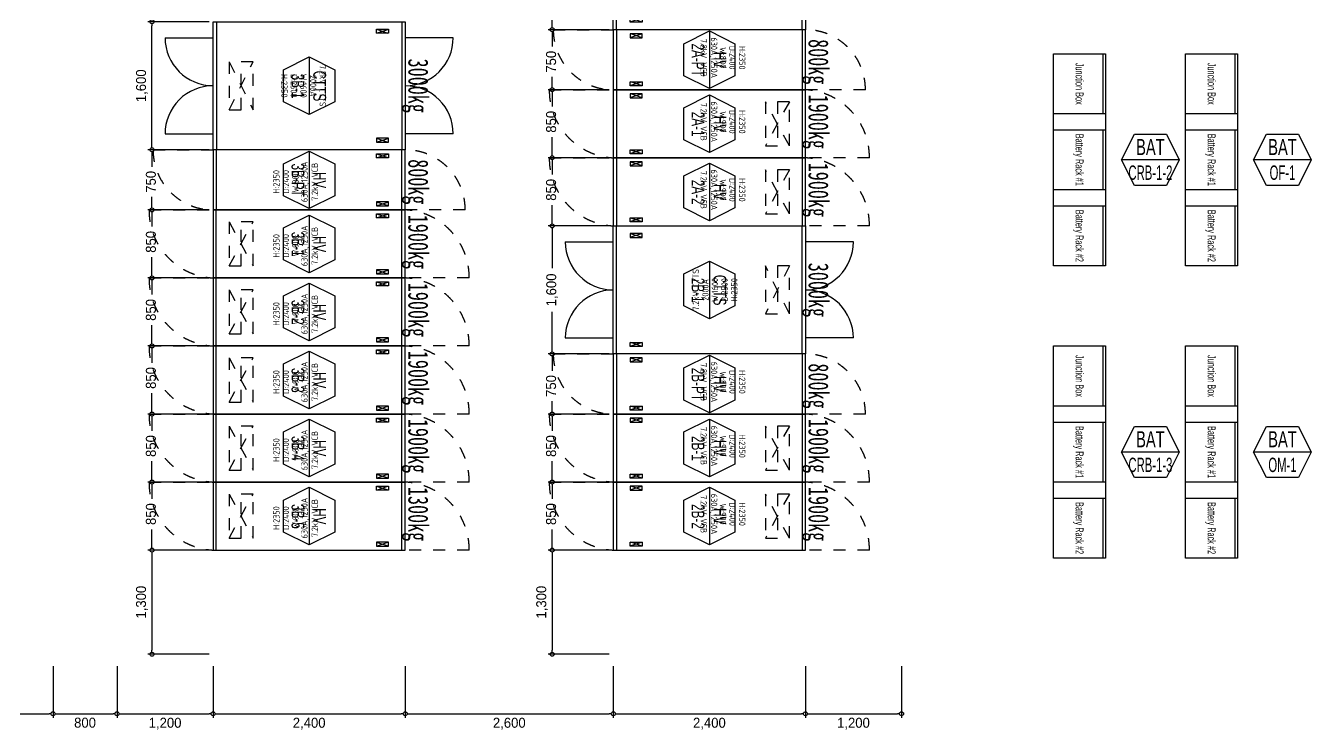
# Model space of a CAD drawing. Header units: millimetres. Extents: x 89978 to 501025, y -351975 to 837171.
# Drawn here: x 144813 to 160874, y -245645 to -236845 of the extents above; entities that cross this region are included whole.
import ezdxf
from ezdxf.enums import TextEntityAlignment as Align

# ---------------------------------------------------------------- set-up
doc = ezdxf.new("R2010")
doc.units = ezdxf.units.MM
doc.header["$LTSCALE"] = 150
doc.linetypes.add('D1', pattern=[3, 1, -1, 1])
doc.layers.get('Defpoints').update_dxf_attribs({"color": 150})
for name, color, linetype in [('------00 Switch Gear', 3, 'Continuous'), ('------00 Switch Gear_Number', 1, 'Continuous'), ('-----36 Dimension', 1, 'Continuous'), ('20251030_전기하중검토', 241, 'Continuous'), ('e-panel-name', 7, 'Continuous')]:
    doc.layers.add(name, color=color, linetype=linetype)
doc.layers.add('NOPLOT', color=191, linetype='Continuous', plot=False)
doc.styles.add('dd', font='')
doc.styles.add('ELEC', font='')
doc.styles.add('Gtx', font='')
doc.styles.add('WD', font='isocp2.shx', dxfattribs={"height": 75, "bigfont": 'whgtxt.shx'})
doc.styles.get('dd').set_extended_font_data('DotumChe')
doc.styles.get('ELEC').set_extended_font_data('Dotum')
doc.styles.get('Gtx').set_extended_font_data('Dotum')
doc.dimstyles.new('ELEC', dxfattribs={"dimscale": 100, "dimtxt": 2, "dimasz": 1, "dimexe": 2, "dimexo": 1, "dimgap": 1, "dimtad": 1, "dimdec": 0, "dimrnd": 0.25, "dimzin": 9, "dimdsep": 32, "dimlunit": 6, "dimtxsty": 'ELEC', "dimblk": 'Z_DOT', "dimcen": 3, "dimclrd": 7, "dimclre": 7, "dimclrt": 3, "dimadec": 0, "dimazin": 0, "dimtfac": 1, "dimtdec": 0, "dimtix": 1, "dimtmove": 2, "dimatfit": 1, "dimfxl": 1, "dimarcsym": 0})

# ---------------------------------------------------------------- blocks, each defined once
blk = doc.blocks.new('A$C2e8f9a8b')
at = {"color": 0}
blk.add_line((30, 750), (30, 0), dxfattribs=at)
blk.add_lwpolyline([(650, 0), (0, 0), (0, 750), (650, 750)], close=True, dxfattribs=at)
blk = doc.blocks.new('1600X2400')
at = {"layer": '------00 Switch Gear', "linetype": 'Continuous'}
for p, q in [((-2360, 855), (-2360, 1600)), ((-42, 0), (-42, 1600)), ((-2360, 0), (-2360, 855))]:
    blk.add_line(p, q, dxfattribs=at)
at = {"layer": '------00 Switch Gear', "linetype": 'D1'}
for p, q in [((-2040, 1505), (-2190, 1455)), ((-2040, 1455), (-2190, 1505)), ((-2040, 95), (-2190, 145)), ((-2040, 145), (-2190, 95))]:
    blk.add_line(p, q, dxfattribs=at)
at = {"layer": '------00 Switch Gear'}
blk.add_lwpolyline([(0, 1600), (0, 0), (-2400, 0), (-2400, 1600)], close=True, dxfattribs=at)
at = {"layer": '------00 Switch Gear', "linetype": 'D1'}
for points in [[(-2190, 1505), (-2190, 1455), (-2040, 1455), (-2040, 1505)], [(-2190, 95), (-2190, 145), (-2040, 145), (-2040, 95)]]:
    blk.add_lwpolyline(points, close=True, dxfattribs=at)
at = {"layer": 'NOPLOT', "linetype": 'ByBlock'}
for p, q in [((-3000, 1400), (-2400, 1400)), ((600, 1400), (0, 1400)), ((-3000, 200), (-2400, 200)), ((600, 200), (0, 200))]:
    blk.add_line(p, q, dxfattribs=at)
for centre, start, end in [((-2400, 1400), 180, 270), ((0, 1400), 270, 0), ((-2400, 200), 90, 180), ((0, 200), 0, 90)]:
    blk.add_arc(centre, 600, start, end, dxfattribs=at)
blk = doc.blocks.new('_DOTBLANK')
at = {"color": 0, "linetype": 'ByBlock'}
blk.add_line((-0.5, 0), (-1, 0), dxfattribs=at)
blk.add_circle((0, 0), 0.5, dxfattribs=at)
blk = doc.blocks.new('*D822')
at = {"layer": '-----36 Dimension', "color": 0, "lineweight": -2, "transparency": 16777216}
for p, q in [((147104, -238395), (146340, -238395)), ((146390, -238445), (146390, -238606)), ((146390, -239095), (146390, -238984)), ((147104, -239145), (146340, -239145))]:
    blk.add_line(p, q, dxfattribs=at)
at = {"layer": 'Defpoints', "color": 0, "transparency": 16777216}
for p in [(147154, -238395), (146390, -239145), (147154, -239145)]:
    blk.add_point(p, dxfattribs=at)
at = {"layer": '-----36 Dimension', "color": 0, "lineweight": -2, "transparency": 16777216, "xscale": 50, "yscale": 50, "zscale": 50}
for p, rotation in [((146390, -238395), 90), ((146390, -239145), 270)]:
    blk.add_blockref('_DOTBLANK', p, dxfattribs=dict(at, rotation=rotation))
at = {"layer": '-----36 Dimension', "color": 0, "transparency": 16777216, "insert": (146377, -238795), "char_height": 125, "attachment_point": 5, "rotation": 90, "style": 'Gtx'}
blk.add_mtext('750', dxfattribs=at)
blk = doc.blocks.new('Z_DOT')
for p, q in [((-2, 0), (2, 0)), ((0, -2), (0, 2))]:
    blk.add_line(p, q)
for radius in [2.5, 1.25]:
    blk.add_circle((0, 0), radius)
blk = doc.blocks.new('750X2400')
at = {"layer": '------00 Switch Gear'}
for p, q in [((-2360, 750), (-2360, 0)), ((-42, 750), (-42, 0))]:
    blk.add_line(p, q, dxfattribs=at)
at = {"layer": '------00 Switch Gear', "linetype": 'D1'}
for p, q in [((-2040, 700), (-2190, 650)), ((-2040, 650), (-2190, 700)), ((-2040, 50), (-2190, 100)), ((-2040, 100), (-2190, 50))]:
    blk.add_line(p, q, dxfattribs=at)
at = {"layer": '------00 Switch Gear'}
blk.add_lwpolyline([(-2400, 750), (-2400, 0), (0, 0), (0, 750)], close=True, dxfattribs=at)
at = {"layer": '------00 Switch Gear', "linetype": 'D1'}
for points in [[(-2190, 700), (-2190, 650), (-2040, 650), (-2040, 700)], [(-2190, 50), (-2190, 100), (-2040, 100), (-2040, 50)]]:
    blk.add_lwpolyline(points, close=True, dxfattribs=at)
at = {"layer": 'NOPLOT', "linetype": 'D1'}
for p, q in [((-3150, 750), (-2400, 750)), ((750, 0), (0, 0))]:
    blk.add_line(p, q, dxfattribs=at)
for centre, start, end in [((-2400, 750), 180, 270), ((0, 0), 0, 90)]:
    blk.add_arc(centre, 750, start, end, dxfattribs=at)
blk = doc.blocks.new('*D828')
at = {"layer": '-----36 Dimension', "color": 0, "lineweight": -2, "transparency": 16777216}
for p, q in [((152104, -235295), (151340, -235295)), ((151390, -235345), (151390, -235823)), ((151390, -236845), (151390, -236367)), ((152104, -236895), (151340, -236895))]:
    blk.add_line(p, q, dxfattribs=at)
at = {"layer": 'Defpoints', "color": 0, "transparency": 16777216}
for p in [(152154, -235295), (151390, -236895), (152154, -236895)]:
    blk.add_point(p, dxfattribs=at)
at = {"layer": '-----36 Dimension', "color": 0, "lineweight": -2, "transparency": 16777216, "xscale": 50, "yscale": 50, "zscale": 50}
for p, rotation in [((151390, -235295), 90), ((151390, -236895), 270)]:
    blk.add_blockref('_DOTBLANK', p, dxfattribs=dict(at, rotation=rotation))
at = {"layer": '-----36 Dimension', "color": 0, "transparency": 16777216, "insert": (151390, -236095), "char_height": 125, "attachment_point": 5, "rotation": 90, "style": 'Gtx'}
blk.add_mtext('1,600', dxfattribs=at)
blk = doc.blocks.new('*D829')
at = {"layer": '-----36 Dimension', "color": 0, "lineweight": -2, "transparency": 16777216}
for p, q in [((152104, -236895), (151340, -236895)), ((151390, -236945), (151390, -237106)), ((151390, -237595), (151390, -237484)), ((152104, -237645), (151340, -237645))]:
    blk.add_line(p, q, dxfattribs=at)
at = {"layer": 'Defpoints', "color": 0, "transparency": 16777216}
for p in [(152154, -236895), (151390, -237645), (152154, -237645)]:
    blk.add_point(p, dxfattribs=at)
at = {"layer": '-----36 Dimension', "color": 0, "lineweight": -2, "transparency": 16777216, "xscale": 50, "yscale": 50, "zscale": 50}
for p, rotation in [((151390, -236895), 90), ((151390, -237645), 270)]:
    blk.add_blockref('_DOTBLANK', p, dxfattribs=dict(at, rotation=rotation))
at = {"layer": '-----36 Dimension', "color": 0, "transparency": 16777216, "insert": (151377, -237295), "char_height": 125, "attachment_point": 5, "rotation": 90, "style": 'Gtx'}
blk.add_mtext('750', dxfattribs=at)
blk = doc.blocks.new('*D707')
at = {"layer": '-----36 Dimension', "color": 0, "lineweight": -2, "transparency": 16777216}
for p, q in [((152104, -239345), (151340, -239345)), ((151390, -239395), (151390, -239873)), ((151390, -240895), (151390, -240417)), ((152104, -240945), (151340, -240945))]:
    blk.add_line(p, q, dxfattribs=at)
at = {"layer": 'Defpoints', "color": 0, "transparency": 16777216}
for p in [(152154, -239345), (151390, -240945), (152154, -240945)]:
    blk.add_point(p, dxfattribs=at)
at = {"layer": '-----36 Dimension', "color": 0, "lineweight": -2, "transparency": 16777216, "xscale": 50, "yscale": 50, "zscale": 50}
for p, rotation in [((151390, -239345), 90), ((151390, -240945), 270)]:
    blk.add_blockref('_DOTBLANK', p, dxfattribs=dict(at, rotation=rotation))
at = {"layer": '-----36 Dimension', "color": 0, "transparency": 16777216, "insert": (151390, -240145), "char_height": 125, "attachment_point": 5, "rotation": 90, "style": 'Gtx'}
blk.add_mtext('1,600', dxfattribs=at)
blk = doc.blocks.new('*D708')
at = {"layer": '-----36 Dimension', "color": 0, "lineweight": -2, "transparency": 16777216}
for p, q in [((152104, -240945), (151340, -240945)), ((151390, -240995), (151390, -241156)), ((151390, -241645), (151390, -241534)), ((152104, -241695), (151340, -241695))]:
    blk.add_line(p, q, dxfattribs=at)
at = {"layer": 'Defpoints', "color": 0, "transparency": 16777216}
for p in [(152154, -240945), (151390, -241695), (152154, -241695)]:
    blk.add_point(p, dxfattribs=at)
at = {"layer": '-----36 Dimension', "color": 0, "lineweight": -2, "transparency": 16777216, "xscale": 50, "yscale": 50, "zscale": 50}
for p, rotation in [((151390, -240945), 90), ((151390, -241695), 270)]:
    blk.add_blockref('_DOTBLANK', p, dxfattribs=dict(at, rotation=rotation))
at = {"layer": '-----36 Dimension', "color": 0, "transparency": 16777216, "insert": (151377, -241345), "char_height": 125, "attachment_point": 5, "rotation": 90, "style": 'Gtx'}
blk.add_mtext('750', dxfattribs=at)
blk = doc.blocks.new('*D729')
at = {"layer": '-----36 Dimension', "color": 0, "lineweight": -2, "transparency": 16777216}
for p, q in [((143154, -244845), (143154, -245489)), ((145154, -244845), (145154, -245489)), ((143204, -245439), (145104, -245439))]:
    blk.add_line(p, q, dxfattribs=at)
at = {"layer": 'Defpoints', "color": 0, "transparency": 16777216}
for p in [(143154, -243595), (145154, -243595), (145154, -245439)]:
    blk.add_point(p, dxfattribs=at)
at = {"layer": '-----36 Dimension', "color": 0, "lineweight": -2, "transparency": 16777216, "xscale": 50, "yscale": 50, "zscale": 50, "rotation": 180}
blk.add_blockref('_DOTBLANK', (143154, -245439), dxfattribs=at)
at = {"layer": '-----36 Dimension', "color": 0, "lineweight": -2, "transparency": 16777216, "xscale": 50, "yscale": 50, "zscale": 50}
blk.add_blockref('_DOTBLANK', (145154, -245439), dxfattribs=at)
at = {"layer": '-----36 Dimension', "color": 0, "transparency": 16777216, "insert": (144154, -245563), "char_height": 125, "attachment_point": 5, "style": 'Gtx'}
blk.add_mtext('2,000', dxfattribs=at)
blk = doc.blocks.new('*D730')
at = {"layer": '-----36 Dimension', "color": 0, "lineweight": -2, "transparency": 16777216}
for p, q in [((145154, -244845), (145154, -245489)), ((145954, -244845), (145954, -245489)), ((145204, -245439), (145904, -245439))]:
    blk.add_line(p, q, dxfattribs=at)
at = {"layer": 'Defpoints', "color": 0, "transparency": 16777216}
for p in [(145154, -243595), (145954, -243595), (145954, -245439)]:
    blk.add_point(p, dxfattribs=at)
at = {"layer": '-----36 Dimension', "color": 0, "lineweight": -2, "transparency": 16777216, "xscale": 50, "yscale": 50, "zscale": 50, "rotation": 180}
blk.add_blockref('_DOTBLANK', (145154, -245439), dxfattribs=at)
at = {"layer": '-----36 Dimension', "color": 0, "lineweight": -2, "transparency": 16777216, "xscale": 50, "yscale": 50, "zscale": 50}
blk.add_blockref('_DOTBLANK', (145954, -245439), dxfattribs=at)
at = {"layer": '-----36 Dimension', "color": 0, "transparency": 16777216, "insert": (145554, -245551), "char_height": 125, "attachment_point": 5, "style": 'Gtx'}
blk.add_mtext('800', dxfattribs=at)
blk = doc.blocks.new('*D731')
at = {"layer": '-----36 Dimension', "color": 0, "lineweight": -2, "transparency": 16777216}
for p, q in [((145954, -244845), (145954, -245489)), ((147154, -244845), (147154, -245489)), ((146004, -245439), (147104, -245439))]:
    blk.add_line(p, q, dxfattribs=at)
at = {"layer": 'Defpoints', "color": 0, "transparency": 16777216}
for p in [(145954, -243595), (147154, -243595), (147154, -245439)]:
    blk.add_point(p, dxfattribs=at)
at = {"layer": '-----36 Dimension', "color": 0, "lineweight": -2, "transparency": 16777216, "xscale": 50, "yscale": 50, "zscale": 50, "rotation": 180}
blk.add_blockref('_DOTBLANK', (145954, -245439), dxfattribs=at)
at = {"layer": '-----36 Dimension', "color": 0, "lineweight": -2, "transparency": 16777216, "xscale": 50, "yscale": 50, "zscale": 50}
blk.add_blockref('_DOTBLANK', (147154, -245439), dxfattribs=at)
at = {"layer": '-----36 Dimension', "color": 0, "transparency": 16777216, "insert": (146554, -245563), "char_height": 125, "attachment_point": 5, "style": 'Gtx'}
blk.add_mtext('1,200', dxfattribs=at)
blk = doc.blocks.new('*D732')
at = {"layer": '-----36 Dimension', "color": 0, "lineweight": -2, "transparency": 16777216}
for p, q in [((147154, -244845), (147154, -245489)), ((149554, -244845), (149554, -245489)), ((147204, -245439), (149504, -245439))]:
    blk.add_line(p, q, dxfattribs=at)
at = {"layer": 'Defpoints', "color": 0, "transparency": 16777216}
for p in [(147154, -243595), (149554, -243595), (149554, -245439)]:
    blk.add_point(p, dxfattribs=at)
at = {"layer": '-----36 Dimension', "color": 0, "lineweight": -2, "transparency": 16777216, "xscale": 50, "yscale": 50, "zscale": 50, "rotation": 180}
blk.add_blockref('_DOTBLANK', (147154, -245439), dxfattribs=at)
at = {"layer": '-----36 Dimension', "color": 0, "lineweight": -2, "transparency": 16777216, "xscale": 50, "yscale": 50, "zscale": 50}
blk.add_blockref('_DOTBLANK', (149554, -245439), dxfattribs=at)
at = {"layer": '-----36 Dimension', "color": 0, "transparency": 16777216, "insert": (148354, -245563), "char_height": 125, "attachment_point": 5, "style": 'Gtx'}
blk.add_mtext('2,400', dxfattribs=at)
blk = doc.blocks.new('*D733')
at = {"layer": '-----36 Dimension', "color": 0, "lineweight": -2, "transparency": 16777216}
for p, q in [((149554, -244845), (149554, -245489)), ((152154, -244845), (152154, -245489)), ((149604, -245439), (152104, -245439))]:
    blk.add_line(p, q, dxfattribs=at)
at = {"layer": 'Defpoints', "color": 0, "transparency": 16777216}
for p in [(149554, -243595), (152154, -243595), (152154, -245439)]:
    blk.add_point(p, dxfattribs=at)
at = {"layer": '-----36 Dimension', "color": 0, "lineweight": -2, "transparency": 16777216, "xscale": 50, "yscale": 50, "zscale": 50, "rotation": 180}
blk.add_blockref('_DOTBLANK', (149554, -245439), dxfattribs=at)
at = {"layer": '-----36 Dimension', "color": 0, "lineweight": -2, "transparency": 16777216, "xscale": 50, "yscale": 50, "zscale": 50}
blk.add_blockref('_DOTBLANK', (152154, -245439), dxfattribs=at)
at = {"layer": '-----36 Dimension', "color": 0, "transparency": 16777216, "insert": (150854, -245563), "char_height": 125, "attachment_point": 5, "style": 'Gtx'}
blk.add_mtext('2,600', dxfattribs=at)
blk = doc.blocks.new('*D734')
at = {"layer": '-----36 Dimension', "color": 0, "lineweight": -2, "transparency": 16777216}
for p, q in [((152154, -244845), (152154, -245489)), ((154554, -244845), (154554, -245489)), ((152204, -245439), (154504, -245439))]:
    blk.add_line(p, q, dxfattribs=at)
at = {"layer": 'Defpoints', "color": 0, "transparency": 16777216}
for p in [(152154, -243595), (154554, -243595), (154554, -245439)]:
    blk.add_point(p, dxfattribs=at)
at = {"layer": '-----36 Dimension', "color": 0, "lineweight": -2, "transparency": 16777216, "xscale": 50, "yscale": 50, "zscale": 50, "rotation": 180}
blk.add_blockref('_DOTBLANK', (152154, -245439), dxfattribs=at)
at = {"layer": '-----36 Dimension', "color": 0, "lineweight": -2, "transparency": 16777216, "xscale": 50, "yscale": 50, "zscale": 50}
blk.add_blockref('_DOTBLANK', (154554, -245439), dxfattribs=at)
at = {"layer": '-----36 Dimension', "color": 0, "transparency": 16777216, "insert": (153354, -245563), "char_height": 125, "attachment_point": 5, "style": 'Gtx'}
blk.add_mtext('2,400', dxfattribs=at)
blk = doc.blocks.new('*D735')
at = {"layer": '-----36 Dimension', "color": 0, "lineweight": -2, "transparency": 16777216}
for p, q in [((154554, -244845), (154554, -245489)), ((155754, -244845), (155754, -245489)), ((154604, -245439), (155704, -245439))]:
    blk.add_line(p, q, dxfattribs=at)
at = {"layer": 'Defpoints', "color": 0, "transparency": 16777216}
for p in [(154554, -243595), (155754, -243595), (155754, -245439)]:
    blk.add_point(p, dxfattribs=at)
at = {"layer": '-----36 Dimension', "color": 0, "lineweight": -2, "transparency": 16777216, "xscale": 50, "yscale": 50, "zscale": 50, "rotation": 180}
blk.add_blockref('_DOTBLANK', (154554, -245439), dxfattribs=at)
at = {"layer": '-----36 Dimension', "color": 0, "lineweight": -2, "transparency": 16777216, "xscale": 50, "yscale": 50, "zscale": 50}
blk.add_blockref('_DOTBLANK', (155754, -245439), dxfattribs=at)
at = {"layer": '-----36 Dimension', "color": 0, "transparency": 16777216, "insert": (155154, -245563), "char_height": 125, "attachment_point": 5, "style": 'Gtx'}
blk.add_mtext('1,200', dxfattribs=at)
blk = doc.blocks.new('*D882')
at = {"layer": '-----36 Dimension', "color": 0, "lineweight": -2, "transparency": 16777216}
for p, q in [((147104, -236795), (146340, -236795)), ((146390, -238345), (146390, -236845)), ((147104, -238395), (146340, -238395))]:
    blk.add_line(p, q, dxfattribs=at)
at = {"layer": 'Defpoints', "color": 0, "transparency": 16777216}
for p in [(146390, -236795), (147154, -236795), (147154, -238395)]:
    blk.add_point(p, dxfattribs=at)
at = {"layer": '-----36 Dimension', "color": 0, "lineweight": -2, "transparency": 16777216, "xscale": 50, "yscale": 50, "zscale": 50}
for p, rotation in [((146390, -236795), 90), ((146390, -238395), 270)]:
    blk.add_blockref('_DOTBLANK', p, dxfattribs=dict(at, rotation=rotation))
at = {"layer": '-----36 Dimension', "color": 0, "transparency": 16777216, "insert": (146265, -237595), "char_height": 125, "attachment_point": 5, "rotation": 90, "style": 'Gtx'}
blk.add_mtext('1,600', dxfattribs=at)
blk = doc.blocks.new('*D752')
at = {"layer": '-----36 Dimension', "color": 0, "lineweight": -2, "transparency": 16777216}
for p, q in [((147104, -243395), (146340, -243395)), ((146390, -243445), (146390, -244645)), ((147104, -244695), (146340, -244695))]:
    blk.add_line(p, q, dxfattribs=at)
at = {"layer": 'Defpoints', "color": 0, "transparency": 16777216}
for p in [(147154, -243395), (146390, -244695), (147154, -244695)]:
    blk.add_point(p, dxfattribs=at)
at = {"layer": '-----36 Dimension', "color": 0, "lineweight": -2, "transparency": 16777216, "xscale": 50, "yscale": 50, "zscale": 50}
for p, rotation in [((146390, -243395), 90), ((146390, -244695), 270)]:
    blk.add_blockref('_DOTBLANK', p, dxfattribs=dict(at, rotation=rotation))
at = {"layer": '-----36 Dimension', "color": 0, "transparency": 16777216, "insert": (146265, -244045), "char_height": 125, "attachment_point": 5, "rotation": 90, "style": 'Gtx'}
blk.add_mtext('1,300', dxfattribs=at)
blk = doc.blocks.new('*D753')
at = {"layer": '-----36 Dimension', "color": 0, "lineweight": -2, "transparency": 16777216}
for p, q in [((152104, -243395), (151340, -243395)), ((151390, -243445), (151390, -244645)), ((152104, -244695), (151340, -244695))]:
    blk.add_line(p, q, dxfattribs=at)
at = {"layer": 'Defpoints', "color": 0, "transparency": 16777216}
for p in [(152154, -243395), (151390, -244695), (152154, -244695)]:
    blk.add_point(p, dxfattribs=at)
at = {"layer": '-----36 Dimension', "color": 0, "lineweight": -2, "transparency": 16777216, "xscale": 50, "yscale": 50, "zscale": 50}
for p, rotation in [((151390, -243395), 90), ((151390, -244695), 270)]:
    blk.add_blockref('_DOTBLANK', p, dxfattribs=dict(at, rotation=rotation))
at = {"layer": '-----36 Dimension', "color": 0, "transparency": 16777216, "insert": (151265, -244045), "char_height": 125, "attachment_point": 5, "rotation": 90, "style": 'Gtx'}
blk.add_mtext('1,300', dxfattribs=at)
blk = doc.blocks.new('850X2400')
at = {"layer": '------00 Switch Gear'}
for p, q in [((-2360, 850), (-2360, 0)), ((-40, 850), (-40, 0))]:
    blk.add_line(p, q, dxfattribs=at)
at = {"layer": '------00 Switch Gear', "linetype": 'D1'}
for p, q in [((-2040, 800), (-2190, 750)), ((-2040, 750), (-2190, 800)), ((-2040, 50), (-2190, 100)), ((-2040, 100), (-2190, 50))]:
    blk.add_line(p, q, dxfattribs=at)
at = {"layer": '------00 Switch Gear'}
blk.add_lwpolyline([(-2400, 850), (-2400, 0), (0, 0), (0, 850)], close=True, dxfattribs=at)
at = {"layer": '------00 Switch Gear', "linetype": 'D1'}
for points in [[(-2190, 800), (-2190, 750), (-2040, 750), (-2040, 800)], [(-2190, 50), (-2190, 100), (-2040, 100), (-2040, 50)]]:
    blk.add_lwpolyline(points, close=True, dxfattribs=at)
at = {"layer": 'NOPLOT', "linetype": 'D1'}
for p, q in [((-3200, 850), (-2400, 850)), ((800, 0), (0, 0))]:
    blk.add_line(p, q, dxfattribs=at)
for centre, start, end in [((-2356, 843), 179.5156, 267.013), ((-44, 7), 359.5156, 87.013)]:
    blk.add_arc(centre, 844, start, end, dxfattribs=at)
blk = doc.blocks.new('*D2985')
at = {"layer": '-----36 Dimension', "color": 0, "lineweight": -2, "transparency": 16777216}
for p, q in [((152104, -238495), (151340, -238495)), ((151390, -238545), (151390, -238704)), ((151390, -239295), (151390, -239086)), ((152104, -239345), (151340, -239345))]:
    blk.add_line(p, q, dxfattribs=at)
at = {"layer": 'Defpoints', "color": 0, "transparency": 16777216}
for p in [(152154, -238495), (151390, -239345), (152154, -239345)]:
    blk.add_point(p, dxfattribs=at)
at = {"layer": '-----36 Dimension', "color": 0, "lineweight": -2, "transparency": 16777216, "xscale": 50, "yscale": 50, "zscale": 50}
for p, rotation in [((151390, -238495), 90), ((151390, -239345), 270)]:
    blk.add_blockref('_DOTBLANK', p, dxfattribs=dict(at, rotation=rotation))
at = {"layer": '-----36 Dimension', "color": 0, "transparency": 16777216, "insert": (151377, -238895), "char_height": 125, "attachment_point": 5, "rotation": 90, "style": 'Gtx'}
blk.add_mtext('850', dxfattribs=at)
blk = doc.blocks.new('*D2986')
at = {"layer": '-----36 Dimension', "color": 0, "lineweight": -2, "transparency": 16777216}
for p, q in [((152104, -237645), (151340, -237645)), ((151390, -237695), (151390, -237854)), ((151390, -238445), (151390, -238236)), ((152104, -238495), (151340, -238495))]:
    blk.add_line(p, q, dxfattribs=at)
at = {"layer": 'Defpoints', "color": 0, "transparency": 16777216}
for p in [(152154, -237645), (151390, -238495), (152154, -238495)]:
    blk.add_point(p, dxfattribs=at)
at = {"layer": '-----36 Dimension', "color": 0, "lineweight": -2, "transparency": 16777216, "xscale": 50, "yscale": 50, "zscale": 50}
for p, rotation in [((151390, -237645), 90), ((151390, -238495), 270)]:
    blk.add_blockref('_DOTBLANK', p, dxfattribs=dict(at, rotation=rotation))
at = {"layer": '-----36 Dimension', "color": 0, "transparency": 16777216, "insert": (151377, -238045), "char_height": 125, "attachment_point": 5, "rotation": 90, "style": 'Gtx'}
blk.add_mtext('850', dxfattribs=at)
blk = doc.blocks.new('*D3010')
at = {"layer": '-----36 Dimension', "color": 0, "lineweight": -2, "transparency": 16777216}
for p, q in [((152104, -242545), (151340, -242545)), ((151390, -242595), (151390, -242754)), ((151390, -243345), (151390, -243136)), ((152104, -243395), (151340, -243395))]:
    blk.add_line(p, q, dxfattribs=at)
at = {"layer": 'Defpoints', "color": 0, "transparency": 16777216}
for p in [(152154, -242545), (151390, -243395), (152154, -243395)]:
    blk.add_point(p, dxfattribs=at)
at = {"layer": '-----36 Dimension', "color": 0, "lineweight": -2, "transparency": 16777216, "xscale": 50, "yscale": 50, "zscale": 50}
for p, rotation in [((151390, -242545), 90), ((151390, -243395), 270)]:
    blk.add_blockref('_DOTBLANK', p, dxfattribs=dict(at, rotation=rotation))
at = {"layer": '-----36 Dimension', "color": 0, "transparency": 16777216, "insert": (151377, -242945), "char_height": 125, "attachment_point": 5, "rotation": 90, "style": 'Gtx'}
blk.add_mtext('850', dxfattribs=at)
blk = doc.blocks.new('*D3011')
at = {"layer": '-----36 Dimension', "color": 0, "lineweight": -2, "transparency": 16777216}
for p, q in [((152104, -241695), (151340, -241695)), ((151390, -241745), (151390, -241904)), ((151390, -242495), (151390, -242286)), ((152104, -242545), (151340, -242545))]:
    blk.add_line(p, q, dxfattribs=at)
at = {"layer": 'Defpoints', "color": 0, "transparency": 16777216}
for p in [(152154, -241695), (151390, -242545), (152154, -242545)]:
    blk.add_point(p, dxfattribs=at)
at = {"layer": '-----36 Dimension', "color": 0, "lineweight": -2, "transparency": 16777216, "xscale": 50, "yscale": 50, "zscale": 50}
for p, rotation in [((151390, -241695), 90), ((151390, -242545), 270)]:
    blk.add_blockref('_DOTBLANK', p, dxfattribs=dict(at, rotation=rotation))
at = {"layer": '-----36 Dimension', "color": 0, "transparency": 16777216, "insert": (151377, -242095), "char_height": 125, "attachment_point": 5, "rotation": 90, "style": 'Gtx'}
blk.add_mtext('850', dxfattribs=at)
blk = doc.blocks.new('*D3035')
at = {"layer": '-----36 Dimension', "color": 0, "lineweight": -2, "transparency": 16777216}
for p, q in [((147104, -239145), (146340, -239145)), ((146390, -239195), (146390, -239354)), ((146390, -239945), (146390, -239736)), ((147104, -239995), (146340, -239995))]:
    blk.add_line(p, q, dxfattribs=at)
at = {"layer": 'Defpoints', "color": 0, "transparency": 16777216}
for p in [(147154, -239145), (146390, -239995), (147154, -239995)]:
    blk.add_point(p, dxfattribs=at)
at = {"layer": '-----36 Dimension', "color": 0, "lineweight": -2, "transparency": 16777216, "xscale": 50, "yscale": 50, "zscale": 50}
for p, rotation in [((146390, -239145), 90), ((146390, -239995), 270)]:
    blk.add_blockref('_DOTBLANK', p, dxfattribs=dict(at, rotation=rotation))
at = {"layer": '-----36 Dimension', "color": 0, "transparency": 16777216, "insert": (146377, -239545), "char_height": 125, "attachment_point": 5, "rotation": 90, "style": 'Gtx'}
blk.add_mtext('850', dxfattribs=at)
blk = doc.blocks.new('*D3036')
at = {"layer": '-----36 Dimension', "color": 0, "lineweight": -2, "transparency": 16777216}
for p, q in [((147104, -239995), (146340, -239995)), ((146390, -240045), (146390, -240204)), ((146390, -240795), (146390, -240586)), ((147104, -240845), (146340, -240845))]:
    blk.add_line(p, q, dxfattribs=at)
at = {"layer": 'Defpoints', "color": 0, "transparency": 16777216}
for p in [(147154, -239995), (146390, -240845), (147154, -240845)]:
    blk.add_point(p, dxfattribs=at)
at = {"layer": '-----36 Dimension', "color": 0, "lineweight": -2, "transparency": 16777216, "xscale": 50, "yscale": 50, "zscale": 50}
for p, rotation in [((146390, -239995), 90), ((146390, -240845), 270)]:
    blk.add_blockref('_DOTBLANK', p, dxfattribs=dict(at, rotation=rotation))
at = {"layer": '-----36 Dimension', "color": 0, "transparency": 16777216, "insert": (146377, -240395), "char_height": 125, "attachment_point": 5, "rotation": 90, "style": 'Gtx'}
blk.add_mtext('850', dxfattribs=at)
blk = doc.blocks.new('*D3037')
at = {"layer": '-----36 Dimension', "color": 0, "lineweight": -2, "transparency": 16777216}
for p, q in [((147104, -240845), (146340, -240845)), ((146390, -240895), (146390, -241054)), ((146390, -241645), (146390, -241436)), ((147104, -241695), (146340, -241695))]:
    blk.add_line(p, q, dxfattribs=at)
at = {"layer": 'Defpoints', "color": 0, "transparency": 16777216}
for p in [(147154, -240845), (146390, -241695), (147154, -241695)]:
    blk.add_point(p, dxfattribs=at)
at = {"layer": '-----36 Dimension', "color": 0, "lineweight": -2, "transparency": 16777216, "xscale": 50, "yscale": 50, "zscale": 50}
for p, rotation in [((146390, -240845), 90), ((146390, -241695), 270)]:
    blk.add_blockref('_DOTBLANK', p, dxfattribs=dict(at, rotation=rotation))
at = {"layer": '-----36 Dimension', "color": 0, "transparency": 16777216, "insert": (146377, -241245), "char_height": 125, "attachment_point": 5, "rotation": 90, "style": 'Gtx'}
blk.add_mtext('850', dxfattribs=at)
blk = doc.blocks.new('*D3038')
at = {"layer": '-----36 Dimension', "color": 0, "lineweight": -2, "transparency": 16777216}
for p, q in [((147104, -241695), (146340, -241695)), ((146390, -241745), (146390, -241904)), ((146390, -242495), (146390, -242286)), ((147104, -242545), (146340, -242545))]:
    blk.add_line(p, q, dxfattribs=at)
at = {"layer": 'Defpoints', "color": 0, "transparency": 16777216}
for p in [(147154, -241695), (146390, -242545), (147154, -242545)]:
    blk.add_point(p, dxfattribs=at)
at = {"layer": '-----36 Dimension', "color": 0, "lineweight": -2, "transparency": 16777216, "xscale": 50, "yscale": 50, "zscale": 50}
for p, rotation in [((146390, -241695), 90), ((146390, -242545), 270)]:
    blk.add_blockref('_DOTBLANK', p, dxfattribs=dict(at, rotation=rotation))
at = {"layer": '-----36 Dimension', "color": 0, "transparency": 16777216, "insert": (146377, -242095), "char_height": 125, "attachment_point": 5, "rotation": 90, "style": 'Gtx'}
blk.add_mtext('850', dxfattribs=at)
blk = doc.blocks.new('*D3039')
at = {"layer": '-----36 Dimension', "color": 0, "lineweight": -2, "transparency": 16777216}
for p, q in [((147104, -242545), (146340, -242545)), ((146390, -242595), (146390, -242754)), ((146390, -243345), (146390, -243136)), ((147104, -243395), (146340, -243395))]:
    blk.add_line(p, q, dxfattribs=at)
at = {"layer": 'Defpoints', "color": 0, "transparency": 16777216}
for p in [(147154, -242545), (146390, -243395), (147154, -243395)]:
    blk.add_point(p, dxfattribs=at)
at = {"layer": '-----36 Dimension', "color": 0, "lineweight": -2, "transparency": 16777216, "xscale": 50, "yscale": 50, "zscale": 50}
for p, rotation in [((146390, -242545), 90), ((146390, -243395), 270)]:
    blk.add_blockref('_DOTBLANK', p, dxfattribs=dict(at, rotation=rotation))
at = {"layer": '-----36 Dimension', "color": 0, "transparency": 16777216, "insert": (146377, -242945), "char_height": 125, "attachment_point": 5, "rotation": 90, "style": 'Gtx'}
blk.add_mtext('850', dxfattribs=at)

msp = doc.modelspace()

# ---------------------------------------------------------------- linework, layer by layer
at = {"layer": '------00 Switch Gear', "elevation": 0}
for points in [[(157653.6, -237195), (158303.6, -237195), (158303.6, -239845), (157653.6, -239845)], [(157653.6, -240845), (158303.6, -240845), (158303.6, -243495), (157653.6, -243495)]]:
    msp.add_lwpolyline(points, close=True, dxfattribs=at)
at = {"layer": '------00 Switch Gear'}
for points in [[(159303.6, -237195), (159953.6, -237195), (159953.6, -239845), (159303.6, -239845)], [(159303.6, -240845), (159953.6, -240845), (159953.6, -243495), (159303.6, -243495)]]:
    msp.add_lwpolyline(points, close=True, dxfattribs=at)
at = {"layer": '------00 Switch Gear_Number', "color": 1, "lineweight": -2}
for points in [[(153353.6, -236910), (153353.6, -237630), (153033.6, -237470.3), (153033.6, -237069.6), (153353.6, -236910), (153673.6, -237069.6), (153673.6, -237470.3), (153353.6, -237630)], [(148353.6, -237235), (148353.6, -237955), (148033.6, -237795.3), (148033.6, -237394.6), (148353.6, -237235), (148673.6, -237394.6), (148673.6, -237795.3), (148353.6, -237955)], [(153353.6, -237710), (153353.6, -238430), (153033.6, -238270.3), (153033.6, -237869.6), (153353.6, -237710), (153673.6, -237869.6), (153673.6, -238270.3), (153353.6, -238430)], [(148353.6, -238410), (148353.6, -239130), (148033.6, -238970.3), (148033.6, -238569.6), (148353.6, -238410), (148673.6, -238569.6), (148673.6, -238970.3), (148353.6, -239130)], [(153353.6, -238560), (153353.6, -239280), (153033.6, -239120.3), (153033.6, -238719.6), (153353.6, -238560), (153673.6, -238719.6), (153673.6, -239120.3), (153353.6, -239280)], [(148353.6, -239210), (148353.6, -239930), (148033.6, -239770.3), (148033.6, -239369.6), (148353.6, -239210), (148673.6, -239369.6), (148673.6, -239770.3), (148353.6, -239930)], [(153353.6, -239785), (153353.6, -240505), (153033.6, -240345.3), (153033.6, -239944.6), (153353.6, -239785), (153673.6, -239944.6), (153673.6, -240345.3), (153353.6, -240505)], [(148353.6, -240060), (148353.6, -240780), (148033.6, -240620.3), (148033.6, -240219.6), (148353.6, -240060), (148673.6, -240219.6), (148673.6, -240620.3), (148353.6, -240780)], [(148353.6, -240910), (148353.6, -241630), (148033.6, -241470.3), (148033.6, -241069.6), (148353.6, -240910), (148673.6, -241069.6), (148673.6, -241470.3), (148353.6, -241630)], [(153353.6, -240960), (153353.6, -241680), (153033.6, -241520.3), (153033.6, -241119.6), (153353.6, -240960), (153673.6, -241119.6), (153673.6, -241520.3), (153353.6, -241680)], [(148353.6, -241760), (148353.6, -242480), (148033.6, -242320.3), (148033.6, -241919.6), (148353.6, -241760), (148673.6, -241919.6), (148673.6, -242320.3), (148353.6, -242480)], [(153353.6, -241760), (153353.6, -242480), (153033.6, -242320.3), (153033.6, -241919.6), (153353.6, -241760), (153673.6, -241919.6), (153673.6, -242320.3), (153353.6, -242480)], [(148353.6, -242610), (148353.6, -243330), (148033.6, -243170.3), (148033.6, -242769.6), (148353.6, -242610), (148673.6, -242769.6), (148673.6, -243170.3), (148353.6, -243330)], [(153353.6, -242610), (153353.6, -243330), (153033.6, -243170.3), (153033.6, -242769.6), (153353.6, -242610), (153673.6, -242769.6), (153673.6, -243170.3), (153353.6, -243330)]]:
    msp.add_lwpolyline(points, dxfattribs=at)
at = {"layer": '------00 Switch Gear_Number', "elevation": 0}
for points in [[(159223.6, -238520), (158503.6, -238520), (158663.2, -238200), (159063.9, -238200), (159223.6, -238520), (159063.9, -238840), (158663.2, -238840), (158503.6, -238520)], [(159223.6, -242170), (158503.6, -242170), (158663.2, -241850), (159063.9, -241850), (159223.6, -242170), (159063.9, -242490), (158663.2, -242490), (158503.6, -242170)]]:
    msp.add_lwpolyline(points, dxfattribs=at)
at = {"layer": '------00 Switch Gear_Number'}
for points in [[(160873.6, -238520), (160153.6, -238520), (160313.2, -238200), (160713.9, -238200), (160873.6, -238520), (160713.9, -238840), (160313.2, -238840), (160153.6, -238520)], [(160873.6, -242170), (160153.6, -242170), (160313.2, -241850), (160713.9, -241850), (160873.6, -242170), (160713.9, -242490), (160313.2, -242490), (160153.6, -242170)]]:
    msp.add_lwpolyline(points, dxfattribs=at)
at = {"layer": 'NOPLOT', "linetype": 'D1'}
for p, q in [((147353.6, -237895), (147653.6, -237295)), ((147353.6, -237295), (147653.6, -237895)), ((147503.6, -237895), (147503.6, -237295)), ((154353.6, -237795), (154053.6, -238345)), ((154353.6, -238345), (154053.6, -237795)), ((154203.6, -237795), (154203.6, -238345)), ((154353.6, -238645), (154053.6, -239195)), ((154353.6, -239195), (154053.6, -238645)), ((154203.6, -238645), (154203.6, -239195)), ((147353.6, -239845), (147653.6, -239295)), ((147353.6, -239295), (147653.6, -239845)), ((147503.6, -239845), (147503.6, -239295)), ((154353.6, -239845), (154053.6, -240445)), ((154353.6, -240445), (154053.6, -239845)), ((154203.6, -239845), (154203.6, -240445)), ((147353.6, -240695), (147653.6, -240145)), ((147353.6, -240145), (147653.6, -240695)), ((147503.6, -240695), (147503.6, -240145)), ((147353.6, -241545), (147653.6, -240995)), ((147353.6, -240995), (147653.6, -241545)), ((147503.6, -241545), (147503.6, -240995)), ((147353.6, -242395), (147653.6, -241845)), ((147353.6, -241845), (147653.6, -242395)), ((147503.6, -242395), (147503.6, -241845)), ((154353.6, -241845), (154053.6, -242395)), ((154353.6, -242395), (154053.6, -241845)), ((154203.6, -241845), (154203.6, -242395)), ((147353.6, -243245), (147653.6, -242695)), ((147353.6, -242695), (147653.6, -243245)), ((147503.6, -243245), (147503.6, -242695)), ((154353.6, -242695), (154053.6, -243245)), ((154353.6, -243245), (154053.6, -242695)), ((154203.6, -242695), (154203.6, -243245))]:
    msp.add_line(p, q, dxfattribs=at)
for points in [[(147653.6, -237895), (147653.6, -237295), (147353.6, -237295), (147353.6, -237895)], [(154053.6, -237795), (154053.6, -238345), (154353.6, -238345), (154353.6, -237795)], [(154053.6, -238645), (154053.6, -239195), (154353.6, -239195), (154353.6, -238645)], [(147653.6, -239845), (147653.6, -239295), (147353.6, -239295), (147353.6, -239845)], [(154053.6, -239845), (154053.6, -240445), (154353.6, -240445), (154353.6, -239845)], [(147653.6, -240695), (147653.6, -240145), (147353.6, -240145), (147353.6, -240695)], [(147653.6, -241545), (147653.6, -240995), (147353.6, -240995), (147353.6, -241545)], [(147653.6, -242395), (147653.6, -241845), (147353.6, -241845), (147353.6, -242395)], [(154053.6, -241845), (154053.6, -242395), (154353.6, -242395), (154353.6, -241845)], [(147653.6, -243245), (147653.6, -242695), (147353.6, -242695), (147353.6, -243245)], [(154053.6, -242695), (154053.6, -243245), (154353.6, -243245), (154353.6, -242695)]]:
    msp.add_lwpolyline(points, close=True, dxfattribs=at)

# ---------------------------------------------------------------- block references
at = {"layer": '------00 Switch Gear'}
for name, p in [('1600X2400', (154553.6, -236895)), ('750X2400', (154553.6, -237645)), ('1600X2400', (154553.6, -240945)), ('750X2400', (154553.6, -241695))]:
    msp.add_blockref(name, p, dxfattribs=at)
at = {"layer": '------00 Switch Gear', "rotation": 180}
for name, p in [('1600X2400', (147153.6, -236795)), ('A$C2e8f9a8b', (158303.6, -237195)), ('A$C2e8f9a8b', (159953.6, -237195)), ('A$C2e8f9a8b', (158303.6, -238145)), ('A$C2e8f9a8b', (159953.6, -238145)), ('750X2400', (147153.6, -238395)), ('A$C2e8f9a8b', (158303.6, -239095)), ('A$C2e8f9a8b', (159953.6, -239095)), ('A$C2e8f9a8b', (158303.6, -240845)), ('A$C2e8f9a8b', (159953.6, -240845)), ('A$C2e8f9a8b', (158303.6, -241795)), ('A$C2e8f9a8b', (159953.6, -241795)), ('A$C2e8f9a8b', (158303.6, -242745)), ('A$C2e8f9a8b', (159953.6, -242745))]:
    msp.add_blockref(name, p, dxfattribs=at)
at = {"layer": 'e-panel-name'}
for p in [(154553.6, -238495), (154553.6, -239345), (154553.6, -242545), (154553.6, -243395)]:
    msp.add_blockref('850X2400', p, dxfattribs=at)
at = {"layer": 'e-panel-name', "rotation": 180}
for p in [(147153.6, -239145), (147153.6, -239995), (147153.6, -240845), (147153.6, -241695), (147153.6, -242545)]:
    msp.add_blockref('850X2400', p, dxfattribs=at)

# ---------------------------------------------------------------- texts
at = {"layer": '------00 Switch Gear', "style": 'ELEC', "width": 0.6}
for s, p in [('Junction Box', (157978.6, -237570)), ('Junction Box', (159628.6, -237570)), ('Battery Rack #1', (157978.6, -238520)), ('Battery Rack #1', (159628.6, -238520)), ('Battery Rack #2', (157978.6, -239470)), ('Battery Rack #2', (159628.6, -239470)), ('Junction Box', (157978.6, -241220)), ('Junction Box', (159628.6, -241220)), ('Battery Rack #1', (157978.6, -242170)), ('Battery Rack #1', (159628.6, -242170)), ('Battery Rack #2', (157978.6, -243120)), ('Battery Rack #2', (159628.6, -243120))]:
    msp.add_text(s, height=100, rotation=270, dxfattribs=at).set_placement(p, align=Align.MIDDLE_CENTER)
at = {"layer": '------00 Switch Gear_Number', "color": 7, "lineweight": -2, "style": 'ELEC', "width": 0.7}
for s, p in [('2A-PT', (153213.9, -237274.4)), ('HV', (153485.6, -237272.5)), ('3B-1', (148213.9, -237599.4)), ('CTTS', (148485.6, -237597.5)), ('2A-1', (153213.9, -238074.4)), ('HV', (153485.6, -238072.5)), ('3B-PT', (148213.9, -238774.4)), ('HV', (148485.6, -238772.5)), ('2A-2', (153213.9, -238924.4)), ('HV', (153485.6, -238922.5)), ('3B-1', (148213.9, -239574.4)), ('HV', (148485.6, -239572.5)), ('2B-1', (153213.9, -240149.4)), ('CTTS', (153485.6, -240147.5)), ('3B-2', (148213.9, -240424.4)), ('HV', (148485.6, -240422.5)), ('3B-3', (148213.9, -241274.4)), ('HV', (148485.6, -241272.5)), ('2B-PT', (153213.9, -241324.4)), ('HV', (153485.6, -241322.5)), ('3B-4', (148213.9, -242124.4)), ('HV', (148485.6, -242122.5)), ('2B-1', (153213.9, -242124.4)), ('HV', (153485.6, -242122.5)), ('3B-5', (148213.9, -242974.4)), ('2B-2', (153213.9, -242974.4)), ('HV', (148485.6, -242972.5)), ('HV', (153485.6, -242972.5))]:
    msp.add_text(s, height=160, rotation=270, dxfattribs=at).set_placement(p, align=Align.MIDDLE)
at = {"layer": '------00 Switch Gear_Number', "color": 0, "style": 'ELEC'}
for s, height, width, p in [('BAT', 200, 0.7, (158863.6, -238360)), ('BAT', 200, 0.7, (160513.6, -238360)), ('CRB-1-2', 180, 0.6, (158863.6, -238680)), ('OF-1', 180, 0.6, (160513.6, -238680)), ('BAT', 200, 0.7, (158863.6, -242010)), ('BAT', 200, 0.7, (160513.6, -242010)), ('CRB-1-3', 180, 0.6, (158863.6, -242330)), ('OM-1', 180, 0.6, (160513.6, -242330))]:
    msp.add_text(s, height=height, dxfattribs=dict(at, width=width)).set_placement(p, align=Align.MIDDLE_CENTER)
at = {"layer": '20251030_전기하중검토', "style": 'dd', "width": 0.7}
for s, p in [('800kg', (154683, -237295)), ('3000kg', (149683, -237595)), ('1900kg', (154683, -238045)), ('800kg', (149683, -238795)), ('1900kg', (154683, -238895)), ('1900kg', (149683, -239545)), ('3000kg', (154683, -240145)), ('1900kg', (149683, -240395)), ('1900kg', (149683, -241245)), ('800kg', (154683, -241345)), ('1900kg', (149683, -242095)), ('1900kg', (154683, -242095)), ('1300kg', (149683, -242945)), ('1900kg', (154683, -242945))]:
    msp.add_text(s, height=250, rotation=270, dxfattribs=at).set_placement(p, align=Align.MIDDLE)
at = {"layer": 'NOPLOT', "linetype": 'D1', "style": 'WD'}
for s, rotation, p in [('7.2kV VCB', 270, (153283.6, -237245)), ('630A,1250A', 270, (153403.6, -237245)), ('W:800', 270, (153523.6, -237245)), ('D:2400', 270, (153643.6, -237245)), ('H:2350', 270, (153763.6, -237245)), ('7.2kV CTTS', 270, (148523.6, -237595)), ('H:2350', 270, (148043.6, -237595)), ('D:2500', 270, (148163.6, -237595)), ('W:1600', 270, (148283.6, -237595)), ('2000A', 270, (148403.6, -237595)), ('7.2kV VCB', 270, (153283.6, -238045)), ('630A,1250A', 270, (153403.6, -238045)), ('W:900', 270, (153523.6, -238045)), ('D:2400', 270, (153643.6, -238045)), ('H:2350', 270, (153763.6, -238045)), ('H:2350', 90, (147943.6, -238795)), ('D:2400', 90, (148063.6, -238795)), ('630A,1250A', 90, (148303.6, -238795)), ('7.2kV VCB', 90, (148423.6, -238795)), ('630A,1250A', 270, (153403.6, -238895)), ('W:800', 90, (148183.6, -238795)), ('7.2kV VCB', 270, (153283.6, -238895)), ('W:900', 270, (153523.6, -238895)), ('D:2400', 270, (153643.6, -238895)), ('H:2350', 270, (153763.6, -238895)), ('H:2350', 90, (147943.6, -239595)), ('D:2400', 90, (148063.6, -239595)), ('630A,1250A', 90, (148303.6, -239595)), ('7.2kV VCB', 90, (148423.6, -239595)), ('W:900', 90, (148183.6, -239595)), ('7.2kV CTTS', 90, (153183.6, -240145)), ('2000A', 90, (153303.6, -240145)), ('W:1600', 90, (153423.6, -240145)), ('D:2500', 90, (153543.6, -240145)), ('H:2350', 90, (153663.6, -240145)), ('630A,1250A', 90, (148303.6, -240445)), ('7.2kV VCB', 90, (148423.6, -240445)), ('H:2350', 90, (147943.6, -240445)), ('D:2400', 90, (148063.6, -240445)), ('W:900', 90, (148183.6, -240445)), ('630A,1250A', 90, (148303.6, -241295)), ('7.2kV VCB', 270, (153283.6, -241295)), ('630A,1250A', 270, (153403.6, -241295)), ('H:2350', 90, (147943.6, -241295)), ('D:2400', 90, (148063.6, -241295)), ('W:900', 90, (148183.6, -241295)), ('7.2kV VCB', 90, (148423.6, -241295)), ('W:800', 270, (153523.6, -241295)), ('D:2400', 270, (153643.6, -241295)), ('H:2350', 270, (153763.6, -241295)), ('7.2kV VCB', 270, (153283.6, -242095)), ('630A,1250A', 270, (153403.6, -242095)), ('H:2350', 90, (147943.6, -242145)), ('D:2400', 90, (148063.6, -242145)), ('W:900', 90, (148183.6, -242145)), ('630A,1250A', 90, (148303.6, -242145)), ('7.2kV VCB', 90, (148423.6, -242145)), ('W:900', 270, (153523.6, -242095)), ('D:2400', 270, (153643.6, -242095)), ('H:2350', 270, (153763.6, -242095)), ('630A,1250A', 90, (148303.6, -242995)), ('7.2kV VCB', 90, (148423.6, -242995)), ('7.2kV VCB', 270, (153283.6, -242945)), ('630A,1250A', 270, (153403.6, -242945)), ('W:900', 270, (153523.6, -242945)), ('D:2400', 270, (153643.6, -242945)), ('H:2350', 270, (153763.6, -242945)), ('H:2350', 90, (147943.6, -242995)), ('D:2400', 90, (148063.6, -242995)), ('W:900', 90, (148183.6, -242995))]:
    msp.add_text(s, height=80, rotation=rotation, dxfattribs=at).set_placement(p, align=Align.MIDDLE)

# ---------------------------------------------------------------- dimensions: what is measured, and where the dimension line sits
at = {"layer": '-----36 Dimension'}
for base, p1, p2, picture, middle in [((151389.8, -236895), (152153.6, -235295), (152153.6, -236895), '*D828', (151389.8, -236095)), ((151389.8, -237645), (152153.6, -236895), (152153.6, -237645), '*D829', (151377.2, -237295)), ((151389.8, -238495), (152153.6, -237645), (152153.6, -238495), '*D2986', (151377.2, -238045)), ((146389.8, -239145), (147153.6, -238395), (147153.6, -239145), '*D822', (146377.2, -238795)), ((151389.8, -239345), (152153.6, -238495), (152153.6, -239345), '*D2985', (151377.2, -238895)), ((146389.8, -239995), (147153.6, -239145), (147153.6, -239995), '*D3035', (146377.2, -239545)), ((151389.8, -240945), (152153.6, -239345), (152153.6, -240945), '*D707', (151389.8, -240145)), ((146389.8, -240845), (147153.6, -239995), (147153.6, -240845), '*D3036', (146377.2, -240395)), ((146389.8, -241695), (147153.6, -240845), (147153.6, -241695), '*D3037', (146377.2, -241245)), ((151389.8, -241695), (152153.6, -240945), (152153.6, -241695), '*D708', (151377.2, -241345)), ((146389.8, -242545), (147153.6, -241695), (147153.6, -242545), '*D3038', (146377.2, -242095)), ((151389.8, -242545), (152153.6, -241695), (152153.6, -242545), '*D3011', (151377.2, -242095)), ((146389.8, -243395), (147153.6, -242545), (147153.6, -243395), '*D3039', (146377.2, -242945)), ((151389.8, -243395), (152153.6, -242545), (152153.6, -243395), '*D3010', (151377.2, -242945))]:
    dim = msp.add_linear_dim(base=base, p1=p1, p2=p2, angle=90, dimstyle='ELEC', override={"dimscale": 50, "dimtxt": 2.5, "dimexe": 1, "dimtad": 2, "dimtxsty": 'Gtx', "dimblk1": 'DOTBLANK', "dimblk2": 'DOTBLANK', "dimsah": 1, "dimclrd": 0, "dimclre": 0, "dimclrt": 0}, dxfattribs=at)
    dim.commit()
    dim.dimension.update_dxf_attribs({"geometry": picture, "text_midpoint": middle, "dimtype": 160})
for base, p1, p2, picture, middle in [((146389.8, -236795), (147153.6, -238395), (147153.6, -236795), '*D882', (146265.2, -237595)), ((146389.8, -244695), (147153.6, -243395), (147153.6, -244695), '*D752', (146265.2, -244045)), ((151389.8, -244695), (152153.6, -243395), (152153.6, -244695), '*D753', (151265.2, -244045))]:
    dim = msp.add_linear_dim(base=base, p1=p1, p2=p2, angle=90, dimstyle='ELEC', override={"dimscale": 50, "dimtxt": 2.5, "dimexe": 1, "dimtad": 2, "dimtxsty": 'Gtx', "dimblk1": 'DOTBLANK', "dimblk2": 'DOTBLANK', "dimsah": 1, "dimclrd": 0, "dimclre": 0, "dimclrt": 0}, dxfattribs=at)
    dim.commit()
    dim.dimension.update_dxf_attribs({"geometry": picture, "text_midpoint": middle})
for base, p1, p2, picture, middle in [((145153.6, -245438.7), (143153.6, -243595), (145153.6, -243595), '*D729', (144153.6, -245563.3)), ((145953.6, -245438.7), (145153.6, -243595), (145953.6, -243595), '*D730', (145553.6, -245551.3)), ((147153.6, -245438.7), (145953.6, -243595), (147153.6, -243595), '*D731', (146553.6, -245563.3)), ((149553.6, -245438.7), (147153.6, -243595), (149553.6, -243595), '*D732', (148353.6, -245563.3)), ((152153.6, -245438.7), (149553.6, -243595), (152153.6, -243595), '*D733', (150853.6, -245563.3)), ((154553.6, -245438.7), (152153.6, -243595), (154553.6, -243595), '*D734', (153353.6, -245563.3)), ((155753.6, -245438.7), (154553.6, -243595), (155753.6, -243595), '*D735', (155153.6, -245563.3))]:
    dim = msp.add_linear_dim(base=base, p1=p1, p2=p2, dimstyle='ELEC', override={"dimscale": 50, "dimtxt": 2.5, "dimexe": 1, "dimexo": 25, "dimtad": 2, "dimtxsty": 'Gtx', "dimblk1": 'DOTBLANK', "dimblk2": 'DOTBLANK', "dimsah": 1, "dimclrd": 0, "dimclre": 0, "dimclrt": 0}, dxfattribs=at)
    dim.commit()
    dim.dimension.update_dxf_attribs({"geometry": picture, "text_midpoint": middle})

doc.saveas('drawing.dxf')
